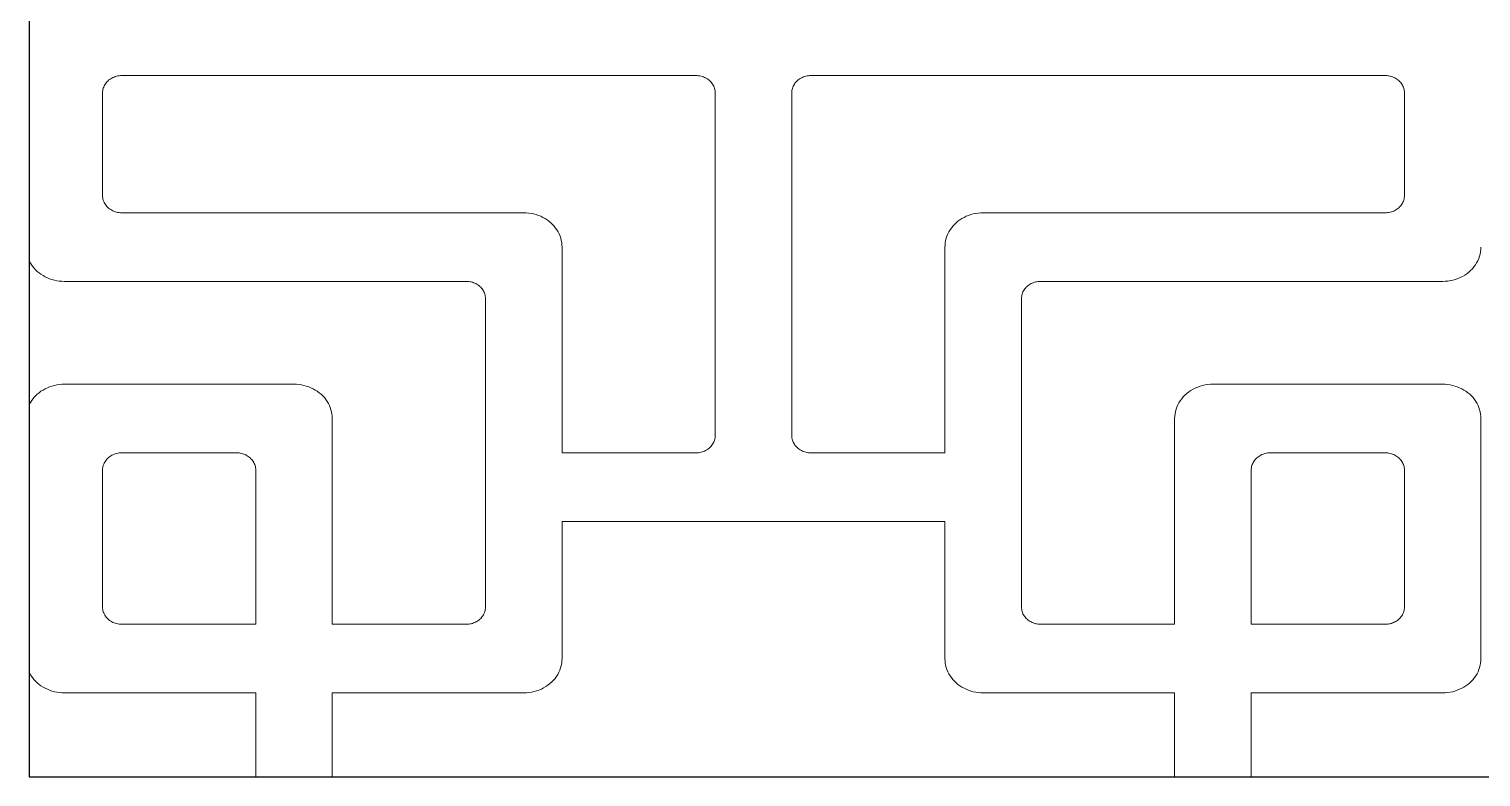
# Model space of a CAD drawing. Extents: x 1188826 to 1909461, y 608442 to 1651179.
# Drawn here: x 1700892.3 to 1701377.5, y 1048027.8 to 1048277.8 of the extents above; entities that cross this region are included whole.
import ezdxf

# ---------------------------------------------------------------- set-up
doc = ezdxf.new("R2010")
doc.units = 0
doc.header["$LTSCALE"] = 1000
doc.header["$MEASUREMENT"] = 0
doc.layers.add('煤化工粉煤灰', color=7, linetype='Continuous', lineweight=0)
doc.layers.add('立面线', color=40, linetype='Continuous')

msp = doc.modelspace()

# ---------------------------------------------------------------- linework, layer by layer
at = {"layer": '煤化工粉煤灰', "color": 34}
for p, q in [((1700917.44, 1048258.75), (1700917.28, 1048258.39)), ((1700917.63, 1048259.11), (1700917.44, 1048258.75)), ((1700917.85, 1048259.45), (1700917.63, 1048259.11)), ((1700918.09, 1048259.78), (1700917.85, 1048259.45)), ((1700918.35, 1048260.09), (1700918.09, 1048259.78)), ((1700918.64, 1048260.38), (1700918.35, 1048260.09)), ((1700918.95, 1048260.66), (1700918.64, 1048260.38)), ((1700919.27, 1048260.92), (1700918.95, 1048260.66)), ((1700919.62, 1048261.15), (1700919.27, 1048260.92)), ((1700919.99, 1048261.37), (1700919.62, 1048261.15)), ((1700920.37, 1048261.56), (1700919.99, 1048261.37)), ((1700920.76, 1048261.73), (1700920.37, 1048261.56)), ((1700921.17, 1048261.87), (1700920.76, 1048261.73)), ((1700921.59, 1048261.99), (1700921.17, 1048261.87)), ((1700922.01, 1048262.08), (1700921.59, 1048261.99)), ((1700922.44, 1048262.15), (1700922.01, 1048262.08)), ((1700922.88, 1048262.19), (1700922.44, 1048262.15)), ((1700923.31, 1048262.2), (1700922.88, 1048262.19)), ((1700923.31, 1048262.2), (1701115.24, 1048262.2)), ((1701115.66, 1048262.19), (1701115.24, 1048262.2)), ((1701116.08, 1048262.15), (1701115.66, 1048262.19)), ((1701116.49, 1048262.09), (1701116.08, 1048262.15)), ((1701116.9, 1048262.01), (1701116.49, 1048262.09)), ((1701117.3, 1048261.9), (1701116.9, 1048262.01)), ((1701117.69, 1048261.77), (1701117.3, 1048261.9)), ((1701118.07, 1048261.61), (1701117.69, 1048261.77)), ((1701118.44, 1048261.43), (1701118.07, 1048261.61)), ((1701118.8, 1048261.24), (1701118.44, 1048261.43)), ((1701119.14, 1048261.02), (1701118.8, 1048261.24)), ((1701119.46, 1048260.78), (1701119.14, 1048261.02)), ((1701119.77, 1048260.52), (1701119.46, 1048260.78)), ((1701120.05, 1048260.25), (1701119.77, 1048260.52)), ((1701120.32, 1048259.96), (1701120.05, 1048260.25)), ((1701120.56, 1048259.65), (1701120.32, 1048259.96)), ((1701120.78, 1048259.34), (1701120.56, 1048259.65)), ((1701120.98, 1048259.01), (1701120.78, 1048259.34)), ((1701121.15, 1048258.66), (1701120.98, 1048259.01)), ((1701121.3, 1048258.31), (1701121.15, 1048258.66)), ((1701147.72, 1048258.66), (1701147.57, 1048258.31)), ((1701147.89, 1048259.01), (1701147.72, 1048258.66)), ((1701148.09, 1048259.34), (1701147.89, 1048259.01)), ((1701148.31, 1048259.65), (1701148.09, 1048259.34)), ((1701148.55, 1048259.96), (1701148.31, 1048259.65)), ((1701148.82, 1048260.25), (1701148.55, 1048259.96)), ((1701149.1, 1048260.52), (1701148.82, 1048260.25)), ((1701149.41, 1048260.78), (1701149.1, 1048260.52)), ((1701149.73, 1048261.02), (1701149.41, 1048260.78)), ((1701150.07, 1048261.24), (1701149.73, 1048261.02)), ((1701150.43, 1048261.43), (1701150.07, 1048261.24)), ((1701150.8, 1048261.61), (1701150.43, 1048261.43)), ((1701151.18, 1048261.77), (1701150.8, 1048261.61)), ((1701151.57, 1048261.9), (1701151.18, 1048261.77)), ((1701151.97, 1048262.01), (1701151.57, 1048261.9)), ((1701152.38, 1048262.09), (1701151.97, 1048262.01)), ((1701152.79, 1048262.15), (1701152.38, 1048262.09)), ((1701153.21, 1048262.19), (1701152.79, 1048262.15)), ((1701153.63, 1048262.2), (1701153.21, 1048262.19)), ((1701153.63, 1048262.2), (1701345.56, 1048262.2)), ((1701345.98, 1048262.19), (1701345.56, 1048262.2)), ((1701346.39, 1048262.15), (1701345.98, 1048262.19)), ((1701346.81, 1048262.09), (1701346.39, 1048262.15)), ((1701347.21, 1048262.01), (1701346.81, 1048262.09)), ((1701347.61, 1048261.9), (1701347.21, 1048262.01)), ((1701348.01, 1048261.77), (1701347.61, 1048261.9)), ((1701348.39, 1048261.61), (1701348.01, 1048261.77)), ((1701348.76, 1048261.43), (1701348.39, 1048261.61)), ((1701349.11, 1048261.24), (1701348.76, 1048261.43)), ((1701349.45, 1048261.02), (1701349.11, 1048261.24)), ((1701349.78, 1048260.78), (1701349.45, 1048261.02)), ((1701350.08, 1048260.52), (1701349.78, 1048260.78)), ((1701350.37, 1048260.25), (1701350.08, 1048260.52)), ((1701350.63, 1048259.96), (1701350.37, 1048260.25)), ((1701350.88, 1048259.65), (1701350.63, 1048259.96)), ((1701351.1, 1048259.34), (1701350.88, 1048259.65)), ((1701351.3, 1048259.01), (1701351.1, 1048259.34)), ((1701351.47, 1048258.66), (1701351.3, 1048259.01)), ((1701351.62, 1048258.31), (1701351.47, 1048258.66)), ((1700916.93, 1048256.86), (1700916.91, 1048256.47)), ((1700916.91, 1048256.47), (1700916.91, 1048222.08)), ((1700916.97, 1048257.25), (1700916.93, 1048256.86)), ((1700917.05, 1048257.64), (1700916.97, 1048257.25)), ((1700917.15, 1048258.02), (1700917.05, 1048257.64)), ((1700917.28, 1048258.39), (1700917.15, 1048258.02)), ((1701121.42, 1048257.95), (1701121.3, 1048258.31)), ((1701121.52, 1048257.59), (1701121.42, 1048257.95)), ((1701121.59, 1048257.22), (1701121.52, 1048257.59)), ((1701121.63, 1048256.85), (1701121.59, 1048257.22)), ((1701121.64, 1048256.47), (1701121.63, 1048256.85)), ((1701121.64, 1048141.85), (1701121.64, 1048256.47)), ((1701147.24, 1048256.85), (1701147.23, 1048256.47)), ((1701147.23, 1048256.47), (1701147.23, 1048141.85)), ((1701147.29, 1048257.22), (1701147.24, 1048256.85)), ((1701147.35, 1048257.59), (1701147.29, 1048257.22)), ((1701147.45, 1048257.95), (1701147.35, 1048257.59)), ((1701147.57, 1048258.31), (1701147.45, 1048257.95)), ((1701351.74, 1048257.95), (1701351.62, 1048258.31)), ((1701351.83, 1048257.59), (1701351.74, 1048257.95)), ((1701351.9, 1048257.22), (1701351.83, 1048257.59)), ((1701351.94, 1048256.85), (1701351.9, 1048257.22)), ((1701351.96, 1048256.47), (1701351.94, 1048256.85)), ((1701351.96, 1048222.08), (1701351.96, 1048256.47)), ((1700916.91, 1048222.08), (1700916.93, 1048221.69)), ((1700916.93, 1048221.69), (1700916.97, 1048221.3)), ((1700916.97, 1048221.3), (1700917.05, 1048220.92)), ((1700917.05, 1048220.92), (1700917.15, 1048220.54)), ((1700917.15, 1048220.54), (1700917.28, 1048220.16)), ((1700917.28, 1048220.16), (1700917.44, 1048219.8)), ((1700917.44, 1048219.8), (1700917.63, 1048219.45)), ((1701351.3, 1048219.55), (1701351.47, 1048219.89)), ((1701351.47, 1048219.89), (1701351.62, 1048220.24)), ((1701351.62, 1048220.24), (1701351.74, 1048220.6)), ((1701351.74, 1048220.6), (1701351.83, 1048220.97)), ((1701351.83, 1048220.97), (1701351.9, 1048221.34)), ((1701351.9, 1048221.34), (1701351.94, 1048221.71)), ((1701351.94, 1048221.71), (1701351.96, 1048222.08)), ((1700917.63, 1048219.45), (1700917.85, 1048219.11)), ((1700917.85, 1048219.11), (1700918.09, 1048218.78)), ((1700918.09, 1048218.78), (1700918.35, 1048218.47)), ((1700918.35, 1048218.47), (1700918.64, 1048218.17)), ((1700918.64, 1048218.17), (1700918.95, 1048217.89)), ((1700918.95, 1048217.89), (1700919.27, 1048217.64)), ((1700919.27, 1048217.64), (1700919.62, 1048217.4)), ((1700919.62, 1048217.4), (1700919.99, 1048217.19)), ((1700919.99, 1048217.19), (1700920.37, 1048216.99)), ((1700920.37, 1048216.99), (1700920.76, 1048216.83)), ((1700920.76, 1048216.83), (1700921.17, 1048216.68)), ((1700921.17, 1048216.68), (1700921.59, 1048216.56)), ((1700921.59, 1048216.56), (1700922.01, 1048216.47)), ((1700922.01, 1048216.47), (1700922.44, 1048216.41)), ((1700922.44, 1048216.41), (1700922.88, 1048216.37)), ((1700922.88, 1048216.37), (1700923.31, 1048216.35)), ((1700923.31, 1048216.35), (1701057.66, 1048216.35)), ((1701057.66, 1048216.35), (1701058.5, 1048216.33)), ((1701058.5, 1048216.33), (1701059.33, 1048216.25)), ((1701059.33, 1048216.25), (1701060.16, 1048216.13)), ((1701060.16, 1048216.13), (1701060.97, 1048215.96)), ((1701060.97, 1048215.96), (1701061.78, 1048215.74)), ((1701061.78, 1048215.74), (1701062.56, 1048215.48)), ((1701062.56, 1048215.48), (1701063.32, 1048215.17)), ((1701063.32, 1048215.17), (1701064.06, 1048214.82)), ((1701204.81, 1048214.82), (1701205.55, 1048215.17)), ((1701205.55, 1048215.17), (1701206.31, 1048215.48)), ((1701206.31, 1048215.48), (1701207.09, 1048215.74)), ((1701207.09, 1048215.74), (1701207.9, 1048215.96)), ((1701207.9, 1048215.96), (1701208.71, 1048216.13)), ((1701208.71, 1048216.13), (1701209.54, 1048216.25)), ((1701209.54, 1048216.25), (1701210.37, 1048216.33)), ((1701210.37, 1048216.33), (1701211.21, 1048216.35)), ((1701211.21, 1048216.35), (1701345.56, 1048216.35)), ((1701345.56, 1048216.35), (1701345.98, 1048216.36)), ((1701345.98, 1048216.36), (1701346.39, 1048216.4)), ((1701346.39, 1048216.4), (1701346.81, 1048216.46)), ((1701346.81, 1048216.46), (1701347.21, 1048216.55)), ((1701347.21, 1048216.55), (1701347.61, 1048216.66)), ((1701347.61, 1048216.66), (1701348.01, 1048216.79)), ((1701348.01, 1048216.79), (1701348.39, 1048216.94)), ((1701348.39, 1048216.94), (1701348.76, 1048217.12)), ((1701348.76, 1048217.12), (1701349.11, 1048217.32)), ((1701349.11, 1048217.32), (1701349.45, 1048217.54)), ((1701349.45, 1048217.54), (1701349.78, 1048217.77)), ((1701349.78, 1048217.77), (1701350.08, 1048218.03)), ((1701350.08, 1048218.03), (1701350.37, 1048218.3)), ((1701350.37, 1048218.3), (1701350.63, 1048218.59)), ((1701350.63, 1048218.59), (1701350.88, 1048218.9)), ((1701350.88, 1048218.9), (1701351.1, 1048219.22)), ((1701351.1, 1048219.22), (1701351.3, 1048219.55)), ((1701064.06, 1048214.82), (1701064.77, 1048214.42)), ((1701064.77, 1048214.42), (1701065.45, 1048213.98)), ((1701065.45, 1048213.98), (1701066.1, 1048213.51)), ((1701066.1, 1048213.51), (1701066.71, 1048212.99)), ((1701066.71, 1048212.99), (1701067.28, 1048212.45)), ((1701067.28, 1048212.45), (1701067.81, 1048211.87)), ((1701067.81, 1048211.87), (1701068.3, 1048211.26)), ((1701068.3, 1048211.26), (1701068.74, 1048210.62)), ((1701068.74, 1048210.62), (1701069.14, 1048209.96)), ((1701199.73, 1048209.96), (1701200.13, 1048210.62)), ((1701200.13, 1048210.62), (1701200.57, 1048211.26)), ((1701200.57, 1048211.26), (1701201.06, 1048211.87)), ((1701201.06, 1048211.87), (1701201.59, 1048212.45)), ((1701201.59, 1048212.45), (1701202.16, 1048212.99)), ((1701202.16, 1048212.99), (1701202.77, 1048213.51)), ((1701202.77, 1048213.51), (1701203.42, 1048213.98)), ((1701203.42, 1048213.98), (1701204.1, 1048214.42)), ((1701204.1, 1048214.42), (1701204.81, 1048214.82)), ((1701069.14, 1048209.96), (1701069.48, 1048209.28)), ((1701069.48, 1048209.28), (1701069.78, 1048208.57)), ((1701069.78, 1048208.57), (1701070.02, 1048207.86)), ((1701070.02, 1048207.86), (1701070.21, 1048207.13)), ((1701070.21, 1048207.13), (1701070.35, 1048206.39)), ((1701070.35, 1048206.39), (1701070.43, 1048205.64)), ((1701070.43, 1048205.64), (1701070.46, 1048204.89)), ((1701198.41, 1048204.89), (1701198.44, 1048205.64)), ((1701198.44, 1048205.64), (1701198.52, 1048206.39)), ((1701198.52, 1048206.39), (1701198.66, 1048207.13)), ((1701198.66, 1048207.13), (1701198.85, 1048207.86)), ((1701198.85, 1048207.86), (1701199.09, 1048208.57)), ((1701199.09, 1048208.57), (1701199.39, 1048209.28)), ((1701199.39, 1048209.28), (1701199.73, 1048209.96)), ((1700892.34, 1048200.42), (1700892.64, 1048199.82)), ((1701070.46, 1048204.89), (1701070.46, 1048136.12)), ((1701198.41, 1048136.12), (1701198.41, 1048204.89)), ((1701376.81, 1048201.05), (1701376.49, 1048200.32)), ((1701377.07, 1048201.8), (1701376.81, 1048201.05)), ((1701377.28, 1048202.56), (1701377.07, 1048201.8)), ((1701377.43, 1048203.33), (1701377.28, 1048202.56)), ((1701377.52, 1048204.11), (1701377.43, 1048203.33)), ((1701377.55, 1048204.89), (1701377.52, 1048204.11)), ((1700892.64, 1048199.82), (1700893.04, 1048199.16)), ((1700893.04, 1048199.16), (1700893.48, 1048198.52)), ((1700893.48, 1048198.52), (1700893.97, 1048197.91)), ((1700893.97, 1048197.91), (1700894.5, 1048197.33)), ((1700894.5, 1048197.33), (1700895.07, 1048196.78)), ((1700895.07, 1048196.78), (1700895.68, 1048196.27)), ((1700895.68, 1048196.27), (1700896.33, 1048195.8)), ((1700896.33, 1048195.8), (1700897.01, 1048195.36)), ((1701372.13, 1048195.53), (1701371.4, 1048195.1)), ((1701372.83, 1048196), (1701372.13, 1048195.53)), ((1701373.48, 1048196.51), (1701372.83, 1048196)), ((1701374.1, 1048197.07), (1701373.48, 1048196.51)), ((1701374.68, 1048197.66), (1701374.1, 1048197.07)), ((1701375.2, 1048198.28), (1701374.68, 1048197.66)), ((1701375.68, 1048198.93), (1701375.2, 1048198.28)), ((1701376.11, 1048199.62), (1701375.68, 1048198.93)), ((1701376.49, 1048200.32), (1701376.11, 1048199.62)), ((1700897.01, 1048195.36), (1700897.72, 1048194.96)), ((1700897.72, 1048194.96), (1700898.46, 1048194.61)), ((1700898.46, 1048194.61), (1700899.22, 1048194.3)), ((1700899.22, 1048194.3), (1700900.01, 1048194.04)), ((1700900.01, 1048194.04), (1700900.81, 1048193.82)), ((1700900.81, 1048193.82), (1700901.62, 1048193.65)), ((1700901.62, 1048193.65), (1700902.45, 1048193.53)), ((1700902.45, 1048193.53), (1700903.28, 1048193.45)), ((1700903.28, 1048193.45), (1700904.12, 1048193.43)), ((1700904.12, 1048193.43), (1701038.47, 1048193.43)), ((1701038.47, 1048193.43), (1701038.89, 1048193.41)), ((1701038.89, 1048193.41), (1701039.31, 1048193.38)), ((1701039.31, 1048193.38), (1701039.72, 1048193.32)), ((1701039.72, 1048193.32), (1701040.13, 1048193.23)), ((1701040.13, 1048193.23), (1701040.53, 1048193.12)), ((1701040.53, 1048193.12), (1701040.92, 1048192.99)), ((1701040.92, 1048192.99), (1701041.3, 1048192.84)), ((1701041.3, 1048192.84), (1701041.67, 1048192.66)), ((1701041.67, 1048192.66), (1701042.02, 1048192.46)), ((1701042.02, 1048192.46), (1701042.36, 1048192.24)), ((1701042.36, 1048192.24), (1701042.69, 1048192)), ((1701042.69, 1048192), (1701042.99, 1048191.75)), ((1701042.99, 1048191.75), (1701043.28, 1048191.47)), ((1701043.28, 1048191.47), (1701043.55, 1048191.18)), ((1701043.55, 1048191.18), (1701043.79, 1048190.88)), ((1701043.79, 1048190.88), (1701044.01, 1048190.56)), ((1701225.08, 1048190.88), (1701224.86, 1048190.56)), ((1701225.32, 1048191.18), (1701225.08, 1048190.88)), ((1701225.59, 1048191.47), (1701225.32, 1048191.18)), ((1701225.88, 1048191.75), (1701225.59, 1048191.47)), ((1701226.18, 1048192), (1701225.88, 1048191.75)), ((1701226.51, 1048192.24), (1701226.18, 1048192)), ((1701226.85, 1048192.46), (1701226.51, 1048192.24)), ((1701227.2, 1048192.66), (1701226.85, 1048192.46)), ((1701227.57, 1048192.84), (1701227.2, 1048192.66)), ((1701227.95, 1048192.99), (1701227.57, 1048192.84)), ((1701228.34, 1048193.12), (1701227.95, 1048192.99)), ((1701228.74, 1048193.23), (1701228.34, 1048193.12)), ((1701229.15, 1048193.32), (1701228.74, 1048193.23)), ((1701229.57, 1048193.38), (1701229.15, 1048193.32)), ((1701229.98, 1048193.41), (1701229.57, 1048193.38)), ((1701230.4, 1048193.43), (1701229.98, 1048193.41)), ((1701364.75, 1048193.43), (1701230.4, 1048193.43)), ((1701365.62, 1048193.45), (1701364.75, 1048193.43)), ((1701366.49, 1048193.53), (1701365.62, 1048193.45)), ((1701367.35, 1048193.67), (1701366.49, 1048193.53)), ((1701368.2, 1048193.85), (1701367.35, 1048193.67)), ((1701369.04, 1048194.09), (1701368.2, 1048193.85)), ((1701369.85, 1048194.38), (1701369.04, 1048194.09)), ((1701370.64, 1048194.71), (1701369.85, 1048194.38)), ((1701371.4, 1048195.1), (1701370.64, 1048194.71)), ((1701044.01, 1048190.56), (1701044.21, 1048190.23)), ((1701044.21, 1048190.23), (1701044.38, 1048189.89)), ((1701044.38, 1048189.89), (1701044.53, 1048189.54)), ((1701044.53, 1048189.54), (1701044.65, 1048189.18)), ((1701044.65, 1048189.18), (1701044.74, 1048188.81)), ((1701044.74, 1048188.81), (1701044.81, 1048188.44)), ((1701044.81, 1048188.44), (1701044.85, 1048188.07)), ((1701044.85, 1048188.07), (1701044.87, 1048187.7)), ((1701044.87, 1048187.7), (1701044.87, 1048084.53)), ((1701224.02, 1048188.07), (1701224, 1048187.7)), ((1701224, 1048187.7), (1701224, 1048084.53)), ((1701224.06, 1048188.44), (1701224.02, 1048188.07)), ((1701224.13, 1048188.81), (1701224.06, 1048188.44)), ((1701224.22, 1048189.18), (1701224.13, 1048188.81)), ((1701224.34, 1048189.54), (1701224.22, 1048189.18)), ((1701224.49, 1048189.89), (1701224.34, 1048189.54)), ((1701224.66, 1048190.23), (1701224.49, 1048189.89)), ((1701224.86, 1048190.56), (1701224.66, 1048190.23)), ((1700896.33, 1048156.67), (1700897.01, 1048157.11)), ((1700897.01, 1048157.11), (1700897.72, 1048157.5)), ((1700897.72, 1048157.5), (1700898.46, 1048157.86)), ((1700898.46, 1048157.86), (1700899.22, 1048158.17)), ((1700899.22, 1048158.17), (1700900.01, 1048158.43)), ((1700900.01, 1048158.43), (1700900.81, 1048158.65)), ((1700900.81, 1048158.65), (1700901.62, 1048158.82)), ((1700901.62, 1048158.82), (1700902.45, 1048158.94)), ((1700902.45, 1048158.94), (1700903.28, 1048159.02)), ((1700903.28, 1048159.02), (1700904.12, 1048159.04)), ((1700904.12, 1048159.04), (1700980.89, 1048159.04)), ((1700980.89, 1048159.04), (1700981.73, 1048159.02)), ((1700981.73, 1048159.02), (1700982.56, 1048158.94)), ((1700982.56, 1048158.94), (1700983.39, 1048158.82)), ((1700983.39, 1048158.82), (1700984.2, 1048158.65)), ((1700984.2, 1048158.65), (1700985, 1048158.43)), ((1700985, 1048158.43), (1700985.79, 1048158.17)), ((1700985.79, 1048158.17), (1700986.55, 1048157.86)), ((1700986.55, 1048157.86), (1700987.29, 1048157.5)), ((1700987.29, 1048157.5), (1700988, 1048157.11)), ((1700988, 1048157.11), (1700988.68, 1048156.67)), ((1701279.9, 1048156.47), (1701280.6, 1048156.94)), ((1701280.6, 1048156.94), (1701281.33, 1048157.37)), ((1701281.33, 1048157.37), (1701282.09, 1048157.75)), ((1701282.09, 1048157.75), (1701282.88, 1048158.09)), ((1701282.88, 1048158.09), (1701283.69, 1048158.38)), ((1701283.69, 1048158.38), (1701284.53, 1048158.61)), ((1701284.53, 1048158.61), (1701285.38, 1048158.8)), ((1701285.38, 1048158.8), (1701286.24, 1048158.93)), ((1701286.24, 1048158.93), (1701287.11, 1048159.01)), ((1701287.11, 1048159.01), (1701287.98, 1048159.04)), ((1701287.98, 1048159.04), (1701364.75, 1048159.04)), ((1701364.75, 1048159.04), (1701365.59, 1048159.02)), ((1701365.59, 1048159.02), (1701366.42, 1048158.94)), ((1701366.42, 1048158.94), (1701367.25, 1048158.82)), ((1701367.25, 1048158.82), (1701368.06, 1048158.65)), ((1701368.06, 1048158.65), (1701368.86, 1048158.43)), ((1701368.86, 1048158.43), (1701369.65, 1048158.17)), ((1701369.65, 1048158.17), (1701370.41, 1048157.86)), ((1701370.41, 1048157.86), (1701371.15, 1048157.5)), ((1701371.15, 1048157.5), (1701371.86, 1048157.11)), ((1701371.86, 1048157.11), (1701372.54, 1048156.67)), ((1700892.34, 1048152.05), (1700892.64, 1048152.65)), ((1700892.64, 1048152.65), (1700893.04, 1048153.31)), ((1700893.04, 1048153.31), (1700893.48, 1048153.95)), ((1700893.48, 1048153.95), (1700893.97, 1048154.56)), ((1700893.97, 1048154.56), (1700894.5, 1048155.14)), ((1700894.5, 1048155.14), (1700895.07, 1048155.68)), ((1700895.07, 1048155.68), (1700895.68, 1048156.2)), ((1700895.68, 1048156.2), (1700896.33, 1048156.67)), ((1700988.68, 1048156.67), (1700989.33, 1048156.2)), ((1700989.33, 1048156.2), (1700989.94, 1048155.68)), ((1700989.94, 1048155.68), (1700990.51, 1048155.14)), ((1700990.51, 1048155.14), (1700991.04, 1048154.56)), ((1700991.04, 1048154.56), (1700991.53, 1048153.95)), ((1700991.53, 1048153.95), (1700991.97, 1048153.31)), ((1700991.97, 1048153.31), (1700992.37, 1048152.65)), ((1700992.37, 1048152.65), (1700992.71, 1048151.96)), ((1700992.71, 1048151.96), (1700993.01, 1048151.26)), ((1701275.92, 1048151.42), (1701276.24, 1048152.14)), ((1701276.24, 1048152.14), (1701276.62, 1048152.85)), ((1701276.62, 1048152.85), (1701277.05, 1048153.53)), ((1701277.05, 1048153.53), (1701277.53, 1048154.19)), ((1701277.53, 1048154.19), (1701278.05, 1048154.81)), ((1701278.05, 1048154.81), (1701278.63, 1048155.4)), ((1701278.63, 1048155.4), (1701279.25, 1048155.95)), ((1701279.25, 1048155.95), (1701279.9, 1048156.47)), ((1701372.54, 1048156.67), (1701373.19, 1048156.2)), ((1701373.19, 1048156.2), (1701373.8, 1048155.68)), ((1701373.8, 1048155.68), (1701374.37, 1048155.14)), ((1701374.37, 1048155.14), (1701374.9, 1048154.56)), ((1701374.9, 1048154.56), (1701375.39, 1048153.95)), ((1701375.39, 1048153.95), (1701375.83, 1048153.31)), ((1701375.83, 1048153.31), (1701376.23, 1048152.65)), ((1701376.23, 1048152.65), (1701376.57, 1048151.96)), ((1701376.57, 1048151.96), (1701376.87, 1048151.26)), ((1700993.01, 1048151.26), (1700993.25, 1048150.54)), ((1700993.25, 1048150.54), (1700993.44, 1048149.81)), ((1700993.44, 1048149.81), (1700993.58, 1048149.07)), ((1700993.58, 1048149.07), (1700993.66, 1048148.33)), ((1700993.66, 1048148.33), (1700993.69, 1048147.58)), ((1700993.69, 1048078.8), (1700993.69, 1048147.58)), ((1701275.18, 1048147.58), (1701275.21, 1048148.36)), ((1701275.18, 1048078.8), (1701275.18, 1048147.58)), ((1701275.21, 1048148.36), (1701275.3, 1048149.14)), ((1701275.3, 1048149.14), (1701275.45, 1048149.91)), ((1701275.45, 1048149.91), (1701275.66, 1048150.67)), ((1701275.66, 1048150.67), (1701275.92, 1048151.42)), ((1701376.87, 1048151.26), (1701377.11, 1048150.54)), ((1701377.11, 1048150.54), (1701377.3, 1048149.81)), ((1701377.3, 1048149.81), (1701377.44, 1048149.07)), ((1701377.44, 1048149.07), (1701377.52, 1048148.33)), ((1701377.52, 1048148.33), (1701377.55, 1048147.58)), ((1701377.55, 1048147.58), (1701377.55, 1048067.34)), ((1701118.8, 1048137.08), (1701119.14, 1048137.3)), ((1701119.14, 1048137.3), (1701119.46, 1048137.54)), ((1701119.46, 1048137.54), (1701119.77, 1048137.79)), ((1701119.77, 1048137.79), (1701120.05, 1048138.07)), ((1701120.05, 1048138.07), (1701120.32, 1048138.36)), ((1701120.32, 1048138.36), (1701120.56, 1048138.66)), ((1701120.56, 1048138.66), (1701120.78, 1048138.98)), ((1701120.78, 1048138.98), (1701120.98, 1048139.31)), ((1701120.98, 1048139.31), (1701121.15, 1048139.65)), ((1701121.15, 1048139.65), (1701121.3, 1048140)), ((1701121.3, 1048140), (1701121.42, 1048140.36)), ((1701121.42, 1048140.36), (1701121.52, 1048140.73)), ((1701121.52, 1048140.73), (1701121.59, 1048141.1)), ((1701121.59, 1048141.1), (1701121.63, 1048141.47)), ((1701121.63, 1048141.47), (1701121.64, 1048141.85)), ((1701147.23, 1048141.85), (1701147.24, 1048141.47)), ((1701147.24, 1048141.47), (1701147.29, 1048141.1)), ((1701147.29, 1048141.1), (1701147.35, 1048140.73)), ((1701147.35, 1048140.73), (1701147.45, 1048140.36)), ((1701147.45, 1048140.36), (1701147.57, 1048140)), ((1701147.57, 1048140), (1701147.72, 1048139.65)), ((1701147.72, 1048139.65), (1701147.89, 1048139.31)), ((1701147.89, 1048139.31), (1701148.09, 1048138.98)), ((1701148.09, 1048138.98), (1701148.31, 1048138.66)), ((1701148.31, 1048138.66), (1701148.55, 1048138.36)), ((1701148.55, 1048138.36), (1701148.82, 1048138.07)), ((1701148.82, 1048138.07), (1701149.1, 1048137.79)), ((1701149.1, 1048137.79), (1701149.41, 1048137.54)), ((1701149.41, 1048137.54), (1701149.73, 1048137.3)), ((1701149.73, 1048137.3), (1701150.07, 1048137.08)), ((1700917.28, 1048132.3), (1700917.44, 1048132.67)), ((1700917.44, 1048132.67), (1700917.63, 1048133.02)), ((1700917.63, 1048133.02), (1700917.85, 1048133.36)), ((1700917.85, 1048133.36), (1700918.09, 1048133.69)), ((1700918.09, 1048133.69), (1700918.35, 1048134)), ((1700918.35, 1048134), (1700918.64, 1048134.3)), ((1700918.64, 1048134.3), (1700918.95, 1048134.57)), ((1700918.95, 1048134.57), (1700919.27, 1048134.83)), ((1700919.27, 1048134.83), (1700919.62, 1048135.07)), ((1700919.62, 1048135.07), (1700919.99, 1048135.28)), ((1700919.99, 1048135.28), (1700920.37, 1048135.47)), ((1700920.37, 1048135.47), (1700920.76, 1048135.64)), ((1700920.76, 1048135.64), (1700921.17, 1048135.78)), ((1700921.17, 1048135.78), (1700921.59, 1048135.9)), ((1700921.59, 1048135.9), (1700922.01, 1048136)), ((1700922.01, 1048136), (1700922.44, 1048136.06)), ((1700922.44, 1048136.06), (1700922.88, 1048136.1)), ((1700922.88, 1048136.1), (1700923.31, 1048136.12)), ((1700923.31, 1048136.12), (1700961.7, 1048136.12)), ((1700961.7, 1048136.12), (1700962.12, 1048136.1)), ((1700962.12, 1048136.1), (1700962.53, 1048136.07)), ((1700962.53, 1048136.07), (1700962.95, 1048136)), ((1700962.95, 1048136), (1700963.35, 1048135.92)), ((1700963.35, 1048135.92), (1700963.75, 1048135.81)), ((1700963.75, 1048135.81), (1700964.15, 1048135.68)), ((1700964.15, 1048135.68), (1700964.53, 1048135.52)), ((1700964.53, 1048135.52), (1700964.9, 1048135.35)), ((1700964.9, 1048135.35), (1700965.25, 1048135.15)), ((1700965.25, 1048135.15), (1700965.59, 1048134.93)), ((1700965.59, 1048134.93), (1700965.92, 1048134.69)), ((1700965.92, 1048134.69), (1700966.22, 1048134.44)), ((1700966.22, 1048134.44), (1700966.51, 1048134.16)), ((1700966.51, 1048134.16), (1700966.77, 1048133.87)), ((1700966.77, 1048133.87), (1700967.02, 1048133.57)), ((1700967.02, 1048133.57), (1700967.24, 1048133.25)), ((1700967.24, 1048133.25), (1700967.44, 1048132.92)), ((1700967.44, 1048132.92), (1700967.61, 1048132.58)), ((1700967.61, 1048132.58), (1700967.76, 1048132.23)), ((1701070.46, 1048136.12), (1701115.24, 1048136.12)), ((1701115.24, 1048136.12), (1701115.66, 1048136.13)), ((1701115.66, 1048136.13), (1701116.08, 1048136.16)), ((1701116.08, 1048136.16), (1701116.49, 1048136.23)), ((1701116.49, 1048136.23), (1701116.9, 1048136.31)), ((1701116.9, 1048136.31), (1701117.3, 1048136.42)), ((1701117.3, 1048136.42), (1701117.69, 1048136.55)), ((1701117.69, 1048136.55), (1701118.07, 1048136.71)), ((1701118.07, 1048136.71), (1701118.44, 1048136.88)), ((1701118.44, 1048136.88), (1701118.8, 1048137.08)), ((1701150.07, 1048137.08), (1701150.43, 1048136.88)), ((1701150.43, 1048136.88), (1701150.8, 1048136.71)), ((1701150.8, 1048136.71), (1701151.18, 1048136.55)), ((1701151.18, 1048136.55), (1701151.57, 1048136.42)), ((1701151.57, 1048136.42), (1701151.97, 1048136.31)), ((1701151.97, 1048136.31), (1701152.38, 1048136.23)), ((1701152.38, 1048136.23), (1701152.79, 1048136.16)), ((1701152.79, 1048136.16), (1701153.21, 1048136.13)), ((1701153.21, 1048136.13), (1701153.63, 1048136.12)), ((1701153.63, 1048136.12), (1701198.41, 1048136.12)), ((1701301.26, 1048132.58), (1701301.11, 1048132.23)), ((1701301.43, 1048132.92), (1701301.26, 1048132.58)), ((1701301.63, 1048133.25), (1701301.43, 1048132.92)), ((1701301.85, 1048133.57), (1701301.63, 1048133.25)), ((1701302.1, 1048133.87), (1701301.85, 1048133.57)), ((1701302.36, 1048134.16), (1701302.1, 1048133.87)), ((1701302.65, 1048134.44), (1701302.36, 1048134.16)), ((1701302.95, 1048134.69), (1701302.65, 1048134.44)), ((1701303.28, 1048134.93), (1701302.95, 1048134.69)), ((1701303.62, 1048135.15), (1701303.28, 1048134.93)), ((1701303.97, 1048135.35), (1701303.62, 1048135.15)), ((1701304.34, 1048135.52), (1701303.97, 1048135.35)), ((1701304.72, 1048135.68), (1701304.34, 1048135.52)), ((1701305.12, 1048135.81), (1701304.72, 1048135.68)), ((1701305.52, 1048135.92), (1701305.12, 1048135.81)), ((1701305.92, 1048136), (1701305.52, 1048135.92)), ((1701306.34, 1048136.07), (1701305.92, 1048136)), ((1701306.75, 1048136.1), (1701306.34, 1048136.07)), ((1701307.17, 1048136.12), (1701306.75, 1048136.1)), ((1701345.56, 1048136.12), (1701307.17, 1048136.12)), ((1701345.98, 1048136.1), (1701345.56, 1048136.12)), ((1701346.39, 1048136.07), (1701345.98, 1048136.1)), ((1701346.81, 1048136), (1701346.39, 1048136.07)), ((1701347.21, 1048135.92), (1701346.81, 1048136)), ((1701347.61, 1048135.81), (1701347.21, 1048135.92)), ((1701348.01, 1048135.68), (1701347.61, 1048135.81)), ((1701348.39, 1048135.52), (1701348.01, 1048135.68)), ((1701348.76, 1048135.35), (1701348.39, 1048135.52)), ((1701349.11, 1048135.15), (1701348.76, 1048135.35)), ((1701349.45, 1048134.93), (1701349.11, 1048135.15)), ((1701349.78, 1048134.69), (1701349.45, 1048134.93)), ((1701350.08, 1048134.44), (1701349.78, 1048134.69)), ((1701350.37, 1048134.16), (1701350.08, 1048134.44)), ((1701350.63, 1048133.87), (1701350.37, 1048134.16)), ((1701350.88, 1048133.57), (1701350.63, 1048133.87)), ((1701351.1, 1048133.25), (1701350.88, 1048133.57)), ((1701351.3, 1048132.92), (1701351.1, 1048133.25)), ((1701351.47, 1048132.58), (1701351.3, 1048132.92)), ((1701351.62, 1048132.23), (1701351.47, 1048132.58)), ((1700916.91, 1048130.38), (1700916.93, 1048130.77)), ((1700916.91, 1048084.53), (1700916.91, 1048130.38)), ((1700916.93, 1048130.77), (1700916.97, 1048131.16)), ((1700916.97, 1048131.16), (1700917.05, 1048131.55)), ((1700917.05, 1048131.55), (1700917.15, 1048131.93)), ((1700917.15, 1048131.93), (1700917.28, 1048132.3)), ((1700967.76, 1048132.23), (1700967.88, 1048131.87)), ((1700967.88, 1048131.87), (1700967.97, 1048131.5)), ((1700967.97, 1048131.5), (1700968.04, 1048131.13)), ((1700968.04, 1048131.13), (1700968.08, 1048130.76)), ((1700968.08, 1048130.76), (1700968.1, 1048130.38)), ((1700968.1, 1048130.38), (1700968.1, 1048078.8)), ((1701300.79, 1048130.76), (1701300.77, 1048130.38)), ((1701300.77, 1048078.8), (1701300.77, 1048130.38)), ((1701300.83, 1048131.13), (1701300.79, 1048130.76)), ((1701300.9, 1048131.5), (1701300.83, 1048131.13)), ((1701300.99, 1048131.87), (1701300.9, 1048131.5)), ((1701301.11, 1048132.23), (1701300.99, 1048131.87)), ((1701351.74, 1048131.87), (1701351.62, 1048132.23)), ((1701351.83, 1048131.5), (1701351.74, 1048131.87)), ((1701351.9, 1048131.13), (1701351.83, 1048131.5)), ((1701351.94, 1048130.76), (1701351.9, 1048131.13)), ((1701351.96, 1048130.38), (1701351.94, 1048130.76)), ((1701351.96, 1048084.53), (1701351.96, 1048130.38)), ((1701070.46, 1048113.19), (1701070.46, 1048067.34)), ((1701070.46, 1048113.19), (1701198.41, 1048113.19)), ((1701198.41, 1048067.34), (1701198.41, 1048113.19)), ((1700916.93, 1048084.14), (1700916.91, 1048084.53)), ((1700916.97, 1048083.75), (1700916.93, 1048084.14)), ((1701044.85, 1048084.16), (1701044.81, 1048083.79)), ((1701044.87, 1048084.53), (1701044.85, 1048084.16)), ((1701224, 1048084.53), (1701224.02, 1048084.16)), ((1701224.02, 1048084.16), (1701224.06, 1048083.79)), ((1701351.9, 1048083.79), (1701351.94, 1048084.16)), ((1701351.94, 1048084.16), (1701351.96, 1048084.53)), ((1700917.05, 1048083.37), (1700916.97, 1048083.75)), ((1700917.15, 1048082.99), (1700917.05, 1048083.37)), ((1700917.28, 1048082.61), (1700917.15, 1048082.99)), ((1700917.44, 1048082.25), (1700917.28, 1048082.61)), ((1700917.63, 1048081.9), (1700917.44, 1048082.25)), ((1700917.85, 1048081.56), (1700917.63, 1048081.9)), ((1700918.09, 1048081.23), (1700917.85, 1048081.56)), ((1700918.35, 1048080.92), (1700918.09, 1048081.23)), ((1700918.64, 1048080.62), (1700918.35, 1048080.92)), ((1700918.95, 1048080.35), (1700918.64, 1048080.62)), ((1700919.27, 1048080.09), (1700918.95, 1048080.35)), ((1700919.62, 1048079.85), (1700919.27, 1048080.09)), ((1700919.99, 1048079.64), (1700919.62, 1048079.85)), ((1700920.37, 1048079.45), (1700919.99, 1048079.64)), ((1700920.76, 1048079.28), (1700920.37, 1048079.45)), ((1700921.17, 1048079.13), (1700920.76, 1048079.28)), ((1700921.59, 1048079.02), (1700921.17, 1048079.13)), ((1701040.53, 1048079.11), (1701040.13, 1048079)), ((1701040.92, 1048079.24), (1701040.53, 1048079.11)), ((1701041.3, 1048079.39), (1701040.92, 1048079.24)), ((1701041.67, 1048079.57), (1701041.3, 1048079.39)), ((1701042.02, 1048079.77), (1701041.67, 1048079.57)), ((1701042.36, 1048079.99), (1701042.02, 1048079.77)), ((1701042.69, 1048080.23), (1701042.36, 1048079.99)), ((1701042.99, 1048080.48), (1701042.69, 1048080.23)), ((1701043.28, 1048080.76), (1701042.99, 1048080.48)), ((1701043.55, 1048081.05), (1701043.28, 1048080.76)), ((1701043.79, 1048081.35), (1701043.55, 1048081.05)), ((1701044.01, 1048081.67), (1701043.79, 1048081.35)), ((1701044.21, 1048082), (1701044.01, 1048081.67)), ((1701044.38, 1048082.34), (1701044.21, 1048082)), ((1701044.53, 1048082.69), (1701044.38, 1048082.34)), ((1701044.65, 1048083.05), (1701044.53, 1048082.69)), ((1701044.74, 1048083.42), (1701044.65, 1048083.05)), ((1701044.81, 1048083.79), (1701044.74, 1048083.42)), ((1701224.06, 1048083.79), (1701224.13, 1048083.42)), ((1701224.13, 1048083.42), (1701224.22, 1048083.05)), ((1701224.22, 1048083.05), (1701224.34, 1048082.69)), ((1701224.34, 1048082.69), (1701224.49, 1048082.34)), ((1701224.49, 1048082.34), (1701224.66, 1048082)), ((1701224.66, 1048082), (1701224.86, 1048081.67)), ((1701224.86, 1048081.67), (1701225.08, 1048081.35)), ((1701225.08, 1048081.35), (1701225.32, 1048081.05)), ((1701225.32, 1048081.05), (1701225.59, 1048080.76)), ((1701225.59, 1048080.76), (1701225.88, 1048080.48)), ((1701225.88, 1048080.48), (1701226.18, 1048080.23)), ((1701226.18, 1048080.23), (1701226.51, 1048079.99)), ((1701226.51, 1048079.99), (1701226.85, 1048079.77)), ((1701226.85, 1048079.77), (1701227.2, 1048079.57)), ((1701227.2, 1048079.57), (1701227.57, 1048079.39)), ((1701227.57, 1048079.39), (1701227.95, 1048079.24)), ((1701227.95, 1048079.24), (1701228.34, 1048079.11)), ((1701228.34, 1048079.11), (1701228.74, 1048079)), ((1701347.21, 1048079), (1701347.61, 1048079.11)), ((1701347.61, 1048079.11), (1701348.01, 1048079.24)), ((1701348.01, 1048079.24), (1701348.39, 1048079.39)), ((1701348.39, 1048079.39), (1701348.76, 1048079.57)), ((1701348.76, 1048079.57), (1701349.11, 1048079.77)), ((1701349.11, 1048079.77), (1701349.45, 1048079.99)), ((1701349.45, 1048079.99), (1701349.78, 1048080.23)), ((1701349.78, 1048080.23), (1701350.08, 1048080.48)), ((1701350.08, 1048080.48), (1701350.37, 1048080.76)), ((1701350.37, 1048080.76), (1701350.63, 1048081.05)), ((1701350.63, 1048081.05), (1701350.88, 1048081.35)), ((1701350.88, 1048081.35), (1701351.1, 1048081.67)), ((1701351.1, 1048081.67), (1701351.3, 1048082)), ((1701351.3, 1048082), (1701351.47, 1048082.34)), ((1701351.47, 1048082.34), (1701351.62, 1048082.69)), ((1701351.62, 1048082.69), (1701351.74, 1048083.05)), ((1701351.74, 1048083.05), (1701351.83, 1048083.42)), ((1701351.83, 1048083.42), (1701351.9, 1048083.79)), ((1700922.01, 1048078.92), (1700921.59, 1048079.02)), ((1700922.44, 1048078.86), (1700922.01, 1048078.92)), ((1700922.88, 1048078.82), (1700922.44, 1048078.86)), ((1700923.31, 1048078.8), (1700922.88, 1048078.82)), ((1700968.1, 1048078.8), (1700923.31, 1048078.8)), ((1701038.47, 1048078.8), (1700993.69, 1048078.8)), ((1701038.89, 1048078.82), (1701038.47, 1048078.8)), ((1701039.31, 1048078.85), (1701038.89, 1048078.82)), ((1701039.72, 1048078.91), (1701039.31, 1048078.85)), ((1701040.13, 1048079), (1701039.72, 1048078.91)), ((1701228.74, 1048079), (1701229.15, 1048078.91)), ((1701229.15, 1048078.91), (1701229.57, 1048078.85)), ((1701229.57, 1048078.85), (1701229.98, 1048078.82)), ((1701229.98, 1048078.82), (1701230.4, 1048078.8)), ((1701230.4, 1048078.8), (1701275.18, 1048078.8)), ((1701300.77, 1048078.8), (1701345.56, 1048078.8)), ((1701345.56, 1048078.8), (1701345.98, 1048078.82)), ((1701345.98, 1048078.82), (1701346.39, 1048078.85)), ((1701346.39, 1048078.85), (1701346.81, 1048078.91)), ((1701346.81, 1048078.91), (1701347.21, 1048079)), ((1701070.19, 1048065.01), (1701069.98, 1048064.25)), ((1701070.34, 1048065.78), (1701070.19, 1048065.01)), ((1701070.43, 1048066.56), (1701070.34, 1048065.78)), ((1701070.46, 1048067.34), (1701070.43, 1048066.56)), ((1701198.44, 1048066.59), (1701198.41, 1048067.34)), ((1701198.52, 1048065.84), (1701198.44, 1048066.59)), ((1701198.66, 1048065.1), (1701198.52, 1048065.84)), ((1701198.85, 1048064.37), (1701198.66, 1048065.1)), ((1701377.3, 1048065.1), (1701377.11, 1048064.37)), ((1701377.44, 1048065.84), (1701377.3, 1048065.1)), ((1701377.52, 1048066.59), (1701377.44, 1048065.84)), ((1701377.55, 1048067.34), (1701377.52, 1048066.59)), ((1700892.64, 1048062.27), (1700892.34, 1048062.87)), ((1700893.04, 1048061.61), (1700892.64, 1048062.27)), ((1700893.48, 1048060.97), (1700893.04, 1048061.61)), ((1700893.97, 1048060.36), (1700893.48, 1048060.97)), ((1700894.5, 1048059.78), (1700893.97, 1048060.36)), ((1700895.07, 1048059.24), (1700894.5, 1048059.78)), ((1701067.59, 1048060.11), (1701067.01, 1048059.52)), ((1701068.12, 1048060.73), (1701067.59, 1048060.11)), ((1701068.6, 1048061.38), (1701068.12, 1048060.73)), ((1701069.02, 1048062.07), (1701068.6, 1048061.38)), ((1701069.4, 1048062.77), (1701069.02, 1048062.07)), ((1701069.72, 1048063.5), (1701069.4, 1048062.77)), ((1701069.98, 1048064.25), (1701069.72, 1048063.5)), ((1701199.09, 1048063.66), (1701198.85, 1048064.37)), ((1701199.39, 1048062.95), (1701199.09, 1048063.66)), ((1701199.73, 1048062.27), (1701199.39, 1048062.95)), ((1701200.13, 1048061.61), (1701199.73, 1048062.27)), ((1701200.57, 1048060.97), (1701200.13, 1048061.61)), ((1701201.06, 1048060.36), (1701200.57, 1048060.97)), ((1701201.59, 1048059.78), (1701201.06, 1048060.36)), ((1701202.16, 1048059.24), (1701201.59, 1048059.78)), ((1701374.37, 1048059.78), (1701373.8, 1048059.24)), ((1701374.9, 1048060.36), (1701374.37, 1048059.78)), ((1701375.39, 1048060.97), (1701374.9, 1048060.36)), ((1701375.83, 1048061.61), (1701375.39, 1048060.97)), ((1701376.23, 1048062.27), (1701375.83, 1048061.61)), ((1701376.57, 1048062.95), (1701376.23, 1048062.27)), ((1701376.87, 1048063.66), (1701376.57, 1048062.95)), ((1701377.11, 1048064.37), (1701376.87, 1048063.66)), ((1700895.68, 1048058.72), (1700895.07, 1048059.24)), ((1700896.33, 1048058.25), (1700895.68, 1048058.72)), ((1700897.01, 1048057.81), (1700896.33, 1048058.25)), ((1700897.72, 1048057.41), (1700897.01, 1048057.81)), ((1700898.46, 1048057.06), (1700897.72, 1048057.41)), ((1700899.22, 1048056.75), (1700898.46, 1048057.06)), ((1700900.01, 1048056.49), (1700899.22, 1048056.75)), ((1700900.81, 1048056.27), (1700900.01, 1048056.49)), ((1700901.62, 1048056.1), (1700900.81, 1048056.27)), ((1700902.45, 1048055.98), (1700901.62, 1048056.1)), ((1700903.28, 1048055.9), (1700902.45, 1048055.98)), ((1700904.12, 1048055.88), (1700903.28, 1048055.9)), ((1700968.1, 1048055.88), (1700904.12, 1048055.88)), ((1700968.1, 1048027.77), (1700968.1, 1048055.88)), ((1700993.69, 1048027.77), (1700993.69, 1048055.88)), ((1701057.66, 1048055.88), (1700993.69, 1048055.88)), ((1701058.54, 1048055.9), (1701057.66, 1048055.88)), ((1701059.41, 1048055.98), (1701058.54, 1048055.9)), ((1701060.27, 1048056.12), (1701059.41, 1048055.98)), ((1701061.12, 1048056.3), (1701060.27, 1048056.12)), ((1701061.95, 1048056.54), (1701061.12, 1048056.3)), ((1701062.76, 1048056.83), (1701061.95, 1048056.54)), ((1701063.55, 1048057.16), (1701062.76, 1048056.83)), ((1701064.31, 1048057.55), (1701063.55, 1048057.16)), ((1701065.04, 1048057.98), (1701064.31, 1048057.55)), ((1701065.74, 1048058.45), (1701065.04, 1048057.98)), ((1701066.4, 1048058.96), (1701065.74, 1048058.45)), ((1701067.01, 1048059.52), (1701066.4, 1048058.96)), ((1701202.77, 1048058.72), (1701202.16, 1048059.24)), ((1701203.42, 1048058.25), (1701202.77, 1048058.72)), ((1701204.1, 1048057.81), (1701203.42, 1048058.25)), ((1701204.81, 1048057.41), (1701204.1, 1048057.81)), ((1701205.55, 1048057.06), (1701204.81, 1048057.41)), ((1701206.31, 1048056.75), (1701205.55, 1048057.06)), ((1701207.09, 1048056.49), (1701206.31, 1048056.75)), ((1701207.9, 1048056.27), (1701207.09, 1048056.49)), ((1701208.71, 1048056.1), (1701207.9, 1048056.27)), ((1701209.54, 1048055.98), (1701208.71, 1048056.1)), ((1701210.37, 1048055.9), (1701209.54, 1048055.98)), ((1701211.21, 1048055.88), (1701210.37, 1048055.9)), ((1701275.18, 1048055.88), (1701211.21, 1048055.88)), ((1701275.18, 1048027.77), (1701275.18, 1048055.88)), ((1701300.77, 1048027.77), (1701300.77, 1048055.88)), ((1701364.75, 1048055.88), (1701300.77, 1048055.88)), ((1701365.59, 1048055.9), (1701364.75, 1048055.88)), ((1701366.42, 1048055.98), (1701365.59, 1048055.9)), ((1701367.25, 1048056.1), (1701366.42, 1048055.98)), ((1701368.06, 1048056.27), (1701367.25, 1048056.1)), ((1701368.86, 1048056.49), (1701368.06, 1048056.27)), ((1701369.65, 1048056.75), (1701368.86, 1048056.49)), ((1701370.41, 1048057.06), (1701369.65, 1048056.75)), ((1701371.15, 1048057.41), (1701370.41, 1048057.06)), ((1701371.86, 1048057.81), (1701371.15, 1048057.41)), ((1701372.54, 1048058.25), (1701371.86, 1048057.81)), ((1701373.19, 1048058.72), (1701372.54, 1048058.25)), ((1701373.8, 1048059.24), (1701373.19, 1048058.72))]:
    msp.add_line(p, q, dxfattribs=at)
at = {"layer": '立面线'}
for p, q in [((1700892.34, 1048527.78), (1700892.34, 1048027.77)), ((1700892.34, 1048027.77), (1702493.37, 1048027.77))]:
    msp.add_line(p, q, dxfattribs=at)

doc.saveas('drawing.dxf')
